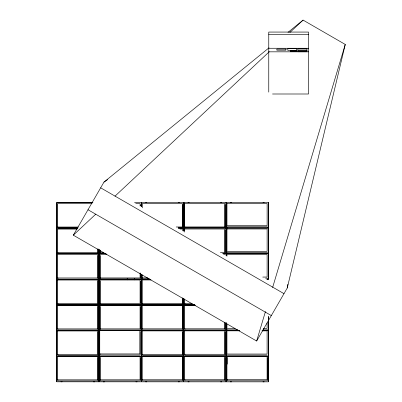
<?xml version="1.0" encoding="UTF-8"?>
<svg xmlns="http://www.w3.org/2000/svg" width="402" height="402" viewBox="0 0 402 402"><rect width="100%" height="100%" fill="white"/><g stroke="black" fill="none" stroke-linecap="round" stroke-linejoin="round"><path stroke-width="0.6" d="M98.932 381.805L56.752 381.799L56.757 356.328L98.937 356.338L98.932 381.805M56.808 381.749L56.813 356.383M56.813 356.082L56.818 330.715M56.818 330.419L56.823 305.053L98.897 305.063L98.887 330.424M56.828 279.385L56.823 304.751L98.897 304.761L98.897 279.395M56.828 279.088L56.833 253.722M56.833 253.421L56.838 228.055M56.838 227.758L56.843 202.392L92.937 202.402M57.858 379.704L57.858 380.935L98.028 380.925L98.033 357.514M57.863 354.237L57.863 355.468L98.033 355.479L98.038 332.047M57.868 328.771L57.868 330.002L98.038 330.012L98.038 306.585M57.873 303.304L57.868 304.54L98.043 304.545L98.043 281.119M57.873 279.073L57.873 277.837M57.878 253.607L57.878 252.371M57.883 226.909L57.883 228.14L77.34 228.145M58.079 330.776L58.079 330.374L58.079 330.67M60.938 381.799L62.129 381.799M93.565 381.865L94.761 381.805M97.751 249.009L97.751 252.516L57.581 252.511L57.586 229.08L77.043 229.085M98.048 279.078L98.048 255.652M98.048 253.612L98.053 248.863M98.882 381.754L98.887 356.388M98.887 356.092L98.892 330.725M98.897 279.094L98.902 253.732L56.777 253.672L56.772 279.139L98.952 279.144L98.957 253.677M98.907 249.717L98.902 253.431L56.777 253.471L56.782 228.004L77.872 228.009M98.957 253.481L98.957 249.129M99.143 330.675L99.138 356.142L141.313 356.147L141.318 330.68L139.383 330.735M105.977 253.677L99.158 253.677L99.148 279.149L141.328 279.154L141.328 274.184M99.153 253.481L99.158 249.753L99.209 253.431L105.977 253.481M99.183 381.754L99.188 356.388M99.188 356.092L99.193 330.725M99.193 330.424L99.199 305.063L141.273 305.068M99.204 279.395L99.199 304.761L141.273 304.766M99.204 279.094L99.209 253.732M99.922 250.014L99.922 252.476L103.691 252.481M100.038 353.805L100.038 355.036L140.208 355.046L140.213 331.615M100.204 357.478L100.198 380.905L140.368 380.91L140.373 357.484M100.214 306.545L100.209 329.972L140.378 329.982L140.383 306.55M100.219 281.078L100.214 304.505L140.383 304.515L140.388 281.083M100.224 255.612L100.219 279.038L140.388 279.048L140.388 273.345M100.224 250.491L100.224 253.577L105.872 253.577M104.455 381.865L103.259 381.87M127.233 305.585L127.233 304.329M127.238 279.857L127.238 278.601M134.509 305.585L134.504 304.329M134.509 279.892L134.514 278.601M135.891 381.815L137.082 381.815M140.092 272.863L140.092 277.953L99.917 277.943L99.922 254.516L106.826 254.516M140.102 206.06L140.102 203.593L135.71 203.588M140.404 205.919L140.404 204.688M141.343 206.703L141.343 202.357L134.519 202.357M141.529 274.184L141.529 279.154L149.881 279.159M141.544 206.703L141.544 202.357L183.719 202.362L183.714 227.833L178.136 227.828M142.248 356.348L142.243 379.779L182.413 379.784L182.418 356.358M142.263 274.832L142.263 277.913L147.911 277.913M142.273 207.869L142.273 203.553L182.448 203.558L182.443 226.989L176.166 226.989M142.539 379.639L142.539 380.875L182.709 380.87L182.714 357.453M142.544 354.172L142.544 355.408L182.714 355.413L182.719 331.987M142.549 328.71L142.549 329.941L182.719 329.947L182.724 306.52M142.554 303.244L142.554 304.475L182.724 304.485L182.724 298.324M142.559 277.777L142.559 279.008L149.464 279.008M145.584 381.815L146.78 381.815M178.217 381.82L179.408 381.825M182.428 297.847L182.428 303.384L142.258 303.379L142.263 279.948L151.046 279.953M182.443 230.894L182.443 229.024L179.93 229.024M182.744 204.653L182.739 228.085L178.347 228.085M183.664 230.557L183.664 228.08M183.664 227.783L183.669 202.417M183.704 298.616L183.704 304.827L141.524 304.822L141.529 279.35L150.83 279.355M183.714 231.135L183.714 228.029L178.136 228.029M183.9 298.616L183.9 304.827L194.447 304.827M183.915 231.135L183.915 228.029L226.095 228.04L226.09 253.506L222.567 253.516M183.965 230.557L183.965 228.08M183.965 227.783L183.97 202.417M184.588 356.318L184.583 379.744L224.753 379.754L224.758 356.323M184.598 299.033L184.598 303.349L192.131 303.349M184.613 232.07L184.613 228.984L224.783 228.994L224.778 252.421L220.386 252.421M184.88 379.609L184.88 380.84L225.019 380.81L225.055 357.418M184.885 354.142L184.885 355.378L225.055 355.383L225.06 331.957M184.89 328.675L184.89 329.911L225.06 329.916L225.065 322.67M184.895 303.208L184.895 304.445L193.684 304.445M184.91 228.045L184.91 226.813M187.965 381.825L189.156 381.825M191.292 305.595L191.292 304.344M191.297 305.6L191.297 304.344M220.592 381.83L221.788 381.83M224.763 322.193L224.763 328.821L184.593 328.816L184.598 305.384L195.266 305.384M225.075 253.521L225.08 230.09M225.08 228.055L225.085 204.623M226.009 381.779L226.014 356.413M226.014 356.117L226.019 330.751M226.019 330.449L226.024 323.027M226.035 254.994L226.035 253.752M226.035 253.456L226.04 228.09M226.045 202.422L226.04 227.788L226.1 202.372L183.92 202.367L183.915 227.833L226.095 227.839M226.075 323.047L226.075 330.499L183.895 330.494L183.9 305.023L195.065 305.028M226.09 255.566L226.09 253.702L222.989 253.702M226.276 323.047L226.271 330.499L239.301 330.499M226.286 255.566L226.286 253.702L268.466 253.712L268.461 279.174L266.601 279.174M226.291 227.839L226.296 202.372L268.476 202.382L268.471 227.849L226.291 227.839L226.351 202.422M226.316 381.779L226.321 356.413M226.321 356.117L226.326 330.751M226.326 330.449L226.326 322.7M226.341 254.994L226.341 253.752M226.341 253.456L226.346 228.09M226.939 324.027L226.934 328.384L235.095 328.384M226.949 256.255L226.949 254.421L267.119 254.431L267.114 277.063L262.722 277.058M227.225 379.578L227.225 380.81L267.395 380.82L267.4 357.388M227.225 364.162L227.23 357.383M227.23 355.147L267.4 355.152M227.236 329.479L227.236 329.876L237.904 329.881M227.246 253.481L227.251 252.486L267.42 252.491L267.42 253.486M227.251 228.014L227.251 226.818L267.425 226.828L267.425 228.019M230.341 381.83L231.537 381.83M262.968 381.84L264.164 381.84M266.119 330.811L266.119 330.469M267.109 322.791L267.104 328.394L263.34 328.389M267.405 329.489L267.405 329.886L263.008 329.886M267.415 278.953L267.415 278.159L265.531 278.159M268.39 381.789L268.395 356.423M268.395 356.122L268.4 330.756M268.4 330.459L268.4 316.846M268.41 279.129L268.415 253.762M268.415 253.461L268.42 228.1M268.42 227.798L268.425 202.432M268.456 316.218L268.451 330.509L262.119 330.454M268.998 47.833L103.932 182.141L73.31 235.18L256.637 341.022L287.259 287.988L287.867 284.274M287.259 287.988L345.248 44.446L303.083 20.1L287.988 32.381M256.637 341.022L265.446 311.545M272.631 287.48L345.248 44.446M147.288 279.606L148.147 278.742M73.31 235.18L95.736 214.186M114.962 196.191L269.209 51.803M289.807 32.527L303.083 20.1M103.932 182.141L107.565 179.669M268.762 34.693L308.55 34.693M268.762 48.27L308.55 48.27M268.762 51.828L308.55 51.828M272.491 93.998L308.55 93.998L308.55 32.065L268.762 32.065L268.762 92.138M92.761 202.347L56.788 202.342L56.782 227.808L77.872 227.808M145.619 202.367L146.81 202.367M178.247 202.372L179.443 202.372M187.995 202.372L189.191 202.372M220.623 202.377L221.819 202.377M230.371 202.382L231.567 202.382M263.003 202.387L264.194 202.387M92.113 203.623L57.592 203.613L57.586 227.045L78.3 227.05M223.582 254.456L224.839 254.456M267.219 279.375L268.461 279.375M141.574 304.771L183.649 304.776M183.95 304.776L194.628 304.776M141.574 305.068L183.649 305.078M183.95 305.078L194.628 305.078M239.301 330.7L226.271 330.7L226.266 356.167L268.446 356.172L268.451 330.705L262.119 330.756M239.486 330.821L226.934 330.821L226.929 354.051L267.099 354.056L267.104 330.826L262.084 330.826M100.656 187.814L283.983 293.661M87.998 209.738L271.325 315.58M157.564 304.234L157.569 305.465M56.762 330.665L56.757 356.132L98.937 356.137L98.942 330.675L56.762 330.67M56.767 305.002L56.762 330.469L98.942 330.474L98.947 305.007L56.767 305.002M56.772 279.335L56.767 304.801L98.947 304.811L98.952 279.345L56.772 279.34M57.561 356.413L57.556 379.84L97.726 379.85L97.731 356.418L57.561 356.413M57.566 330.946L57.561 354.373L97.731 354.383L97.736 330.952L57.566 330.946M57.571 305.48L57.566 328.906L97.736 328.916L97.741 305.485L57.571 305.48M57.576 280.013L57.571 303.44L97.741 303.45L97.746 280.018L57.576 280.013M57.581 254.546L57.576 277.978L97.746 277.983L97.751 254.556L57.581 254.546M99.138 356.338L99.133 381.805L141.308 381.815L141.313 356.348L99.138 356.338M99.148 305.007L99.143 330.479L141.318 330.484L141.323 305.017L99.143 305.012M99.153 279.345L99.143 304.811L141.323 304.816L141.328 279.35L99.148 279.345M99.746 330.514L99.741 353.941L139.911 353.951L139.916 330.519L99.746 330.514M99.902 356.378L99.902 379.81L140.072 379.815L140.077 356.388L99.902 356.378M99.912 305.45L99.912 328.876L140.082 328.886L140.082 305.455L99.912 305.45M99.917 279.983L99.912 303.409L140.087 303.42L140.087 279.988L99.917 279.983M141.514 356.348L141.509 381.815L183.689 381.82L183.694 356.353L141.514 356.348M141.519 330.68L141.514 356.147L183.694 356.157L183.699 330.69L141.519 330.685M141.524 305.017L141.519 330.484L183.699 330.489L183.704 305.023L141.524 305.017M142.253 330.881L142.248 354.313L182.418 354.318L182.423 330.891L142.253 330.881M142.258 305.414L142.253 328.846L182.423 328.851L182.428 305.425L142.258 305.414M183.89 356.353L183.885 381.82L226.065 381.83L226.07 356.363L183.89 356.353M183.895 330.69L183.89 356.157L226.07 356.162L226.075 330.695L183.895 330.69M184.593 330.851L184.588 354.278L224.758 354.288L224.763 330.856L184.593 330.851M184.618 203.523L184.613 226.949L224.783 226.954L224.788 203.528L184.618 203.523M226.271 356.363L226.261 381.83L268.441 381.835L268.446 356.373L226.271 356.363M226.291 228.04L226.286 253.506L268.466 253.511L268.471 228.045L226.291 228.04M226.929 356.288L226.924 379.714L267.099 379.719L267.099 356.293L226.929 356.288M226.954 228.954L226.949 251.391L267.119 251.396L267.124 228.964L226.954 228.954M226.959 203.487L226.954 225.723L267.124 225.733L267.129 203.497L226.959 203.487M296.5 48.547L287.797 48.547L287.797 50.421L296.5 50.421L296.5 48.547M306.962 48.547L297.807 48.547L297.807 50.089L306.962 50.089L306.962 48.547M285.978 49.079L276.822 49.079L276.822 50.17L285.978 50.17L285.978 49.079M306.962 50.2L297.812 50.2L297.812 51.742L306.962 51.742L306.962 50.2M296.505 50.657L290.385 50.657L290.385 51.019L296.505 51.019L296.505 50.657M293.169 51.28L290.385 51.28L290.385 51.647L293.169 51.647L293.169 51.28M296.339 51.29L293.897 51.29L293.897 51.657L296.339 51.657L296.339 51.29"/></g></svg>
